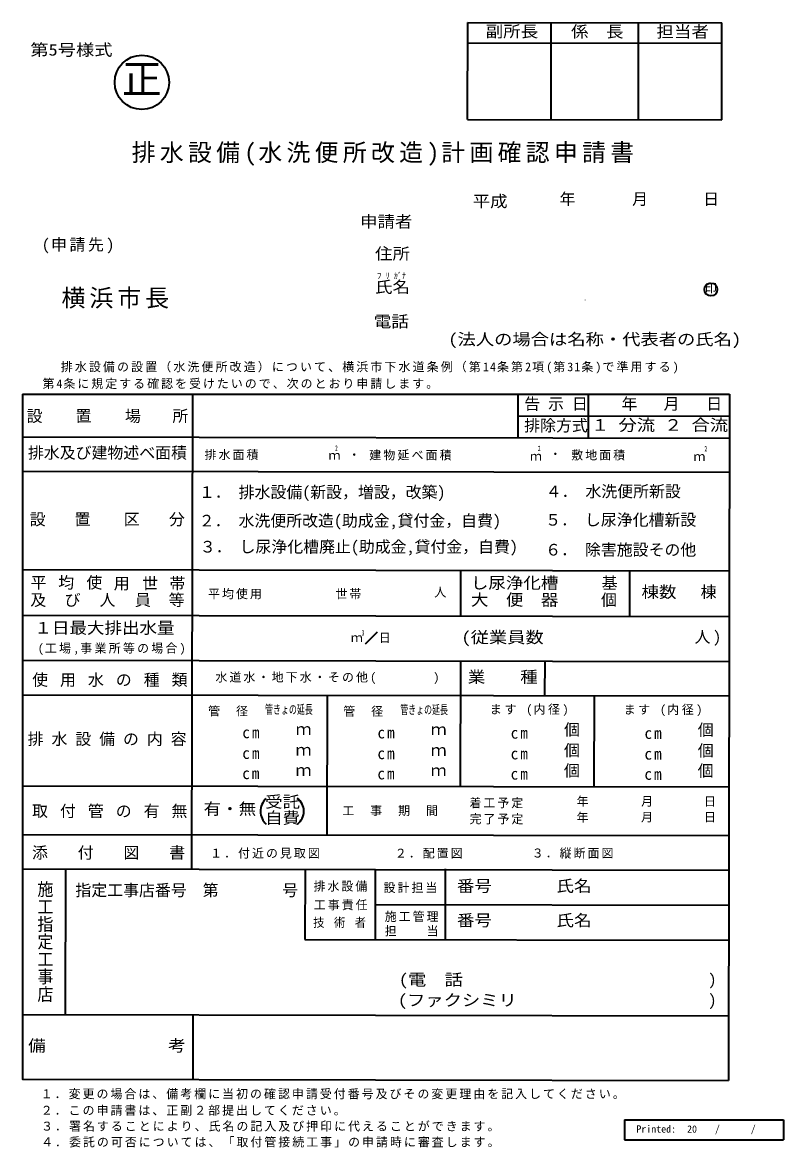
# Model space of a CAD drawing. Units: millimetres on the paper. Extents: x -194 to 187, y -140 to 144.
# Drawn here: x -194.4 to -3, y -139.9 to 143.2 of the extents above; entities that cross this region are included whole.
import ezdxf
from ezdxf.enums import TextEntityAlignment as Align

# ---------------------------------------------------------------- set-up
doc = ezdxf.new("R2010")
doc.units = ezdxf.units.MM
doc.linetypes.add('DASHED1', pattern=[1.8, 1.2, -0.6])
for name, color, linetype, lineweight in [('1-0', 3, 'Continuous', 35), ('F-0', 4, 'Continuous', 9), ('F-1', 7, 'Continuous', 35)]:
    doc.layers.add(name, color=color, linetype=linetype, lineweight=lineweight)
doc.styles.add('@ＭＳ 明朝', font='')
doc.styles.add('ＭＳ ゴシック', font='')
doc.styles.add('ＭＳ 明朝', font='')
doc.styles.get('@ＭＳ 明朝').set_extended_font_data('@MS Mincho')
doc.styles.get('ＭＳ ゴシック').set_extended_font_data('MS Gothic')
doc.styles.get('ＭＳ 明朝').set_extended_font_data('MS Mincho')

msp = doc.modelspace()

# ---------------------------------------------------------------- linework, layer by layer
at = {"layer": '1-0'}
for p, q in [((-43.03, -132.971), (-3.03, -132.971)), ((-43.03, -132.971), (-43.03, -137.971)), ((-3.03, -132.971), (-3.03, -137.971)), ((-43.03, -137.971), (-3.03, -137.971))]:
    msp.add_line(p, q, dxfattribs=at)
at = {"layer": 'F-0'}
msp.add_line((-52.915, 73.384), (-52.915, 73.299), dxfattribs=at)
at = {"layer": 'F-1', "color": 3}
for p, q in [((-82.47, 118.794), (-82.428, 143.169)), ((-82.428, 143.169), (-18.517, 143.057)), ((-61.48, 118.757), (-61.438, 143.132)), ((-39.507, 118.719), (-39.464, 143.094)), ((-18.559, 118.682), (-18.517, 143.057)), ((-82.437, 138.039), (-18.526, 137.927)), ((-82.47, 118.794), (-18.559, 118.682)), ((-194.425, 49.613), (-16.585, 49.613)), ((-151.675, 49.613), (-151.884, -69.905)), ((-69.809, 49.613), (-69.828, 38.708)), ((-52.153, 49.613), (-52.172, 38.678)), ((-16.585, 49.613), (-16.886, -123.022)), ((-69.818, 44.18), (-16.595, 44.088)), ((-194.425, 38.926), (-16.604, 38.615)), ((-194.425, 30.29), (-16.619, 29.982)), ((-194.425, 5.495), (-16.662, 5.185)), ((-84.25, 5.303), (-84.27, -6.154)), ((-41.757, 5.229), (-41.777, -6.228)), ((-194.425, -5.962), (-16.682, -6.271)), ((-105.191, -10.221), (-108.255, -13.285)), ((-194.425, -17.291), (-16.702, -17.611)), ((-84.29, -17.489), (-84.345, -49.075)), ((-63.086, -17.527), (-63.101, -26.198)), ((-194.425, -25.969), (-16.717, -26.279)), ((-117.821, -26.103), (-117.882, -61.243)), ((-50.661, -26.22), (-50.701, -49.134)), ((-194.425, -48.883), (-16.757, -49.193)), ((-194.425, -61.109), (-16.779, -61.419)), ((-194.425, -69.83), (-16.794, -70.142)), ((-183.647, -69.849), (-183.711, -106.486)), ((-123.37, -69.955), (-123.4, -87.567)), ((-105.714, -69.986), (-105.745, -87.598)), ((-88.1, -69.818), (-88.132, -87.629)), ((-105.73, -78.749), (-16.809, -78.909)), ((-123.4, -87.567), (-16.825, -87.753)), ((-194.425, -106.467), (-16.858, -106.778)), ((-151.563, -106.542), (-151.591, -122.787))]:
    msp.add_line(p, q, dxfattribs=at)
at = {"layer": 'F-1', "color": 6, "linetype": 'DASHED1', "lineweight": 9}
msp.add_line((-49.786, 9.432), (-49.325, 9.432), dxfattribs=at)
at = {"layer": 'F-1', "color": 3}
msp.add_lwpolyline([(-194.425, 49.613), (-194.425, -122.712), (-16.886, -123.022)], dxfattribs=at)
for centre, radius in [((-164.404, 128.105), 6.84), ((-21.296, 75.994), 1.625)]:
    msp.add_circle(centre, radius, dxfattribs=at)
for centre, radius, start, end in [((-130.101, -55.323), 4.459, 134.0768, 226.80464), ((-127.654, -55.316), 4.004, 306.73758, 54.14386)]:
    msp.add_arc(centre, radius, start, end, dxfattribs=at)

# ---------------------------------------------------------------- texts
at = {"layer": '1-0', "style": 'ＭＳ ゴシック'}
for s, p in [('Printed:', (-40.03, -136.721)), ('20 ', (-27.28, -136.721)), ('/', (-20.28, -136.721)), ('/', (-11.28, -136.721))]:
    msp.add_text(s, height=1.833, dxfattribs=at).set_placement(p, align=Align.BOTTOM_LEFT)
at = {"layer": 'F-1', "style": 'ＭＳ 明朝'}
for s, height, width, p in [('副所長', 2.933, 1.1, (-77.937, 138.585)), ('係\u3000長', 2.933, 1.1, (-56.455, 138.548)), ('担当者', 2.933, 1.1, (-34.995, 138.51)), ('第5号様式', 2.933, 1.15, (-192.478, 133.958)), ('平成', 2.933, 1.1, (-81.224, 95.837)), ('申請者', 2.933, 1.1, (-109.561, 90.718)), ('住所', 2.933, 1.1, (-105.767, 82.646)), ('氏名', 2.933, 1.1, (-105.767, 74.275)), ('電話', 2.933, 1.1, (-106.066, 65.606)), ('(法人の場合は名称・代表者の氏名)', 2.933, 1.15, (-87.309, 61.116)), ('１ 分流', 2.933, 1.15, (-51.425, 39.546)), ('２ 合流', 2.933, 1.15, (-33.065, 39.546)), ('²', 2.199, 0.5, (-115.849, 33.427)), ('²', 2.199, 0.5, (-64.841, 33.344)), ('²', 2.199, 0.5, (-22.934, 33.264)), ('し尿浄化槽', 2.933, 1.1, (-81.65, -0.196)), ('棟数', 2.933, 1.1, (-38.739, -2.473)), ('大\u3000便\u3000器', 2.933, 1.1, (-81.65, -4.429)), ('１日最大排出水量', 2.933, 1.1, (-191.413, -11.495)), ('³', 2.199, 0.5, (-109.159, -13.06)), ('(従業員数', 2.933, 1.15, (-84.023, -13.882)), ('業\u3000\u3000種', 2.933, 1.1, (-82.445, -23.843)), ('管きょの延長', 2.199, 0.65, (-133.417, -31.456)), ('管きょの延長', 2.199, 0.65, (-99.43, -31.516)), ('有・無', 2.933, 1.1, (-148.854, -57.033)), ('受託', 2.933, 1.1, (-133.425, -55.261)), ('自費', 2.933, 1.1, (-133.425, -59.313)), ('番号', 2.933, 1.1, (-85.169, -76.442)), ('氏名', 2.933, 1.1, (-60.121, -76.442)), ('番号', 2.933, 1.1, (-85.169, -85.098)), ('氏名', 2.933, 1.1, (-60.121, -85.098)), ('(電\u3000話', 2.933, 1.15, (-99.768, -100.017)), ('(ファクシミリ', 2.933, 1.15, (-99.997, -105.174)), ('備\u3000\u3000\u3000\u3000\u3000\u3000\u3000考', 2.933, 1.1, (-193.008, -116.627))]:
    msp.add_text(s, height=height, dxfattribs=dict(at, width=width)).set_placement(p, align=Align.BOTTOM_LEFT)
at = {"layer": 'F-1', "color": 6, "style": 'ＭＳ 明朝'}
msp.add_text('正', height=7.331, dxfattribs=at).set_placement((-169.404, 123.105), align=Align.BOTTOM_LEFT)
at = {"layer": 'F-1', "style": 'ＭＳ 明朝'}
for s, height, p in [('年', 2.933, (-59.337, 96.416)), ('月', 2.933, (-41.119, 96.416)), ('日', 2.933, (-23.233, 96.416)), ('印', 2.199, (-22.796, 74.574)), ('告 示 日', 2.933, (-68.236, 44.881)), ('年', 2.933, (-43.756, 44.881)), ('月', 2.933, (-33.188, 44.881)), ('日', 2.933, (-22.466, 44.881)), ('設', 2.933, (-193.385, 41.811)), ('置', 2.933, (-181.072, 41.811)), ('場', 2.933, (-168.659, 41.811)), ('所', 2.933, (-156.712, 41.811)), ('排除方式', 2.933, (-68.245, 39.429)), ('排水及び建物述べ面積', 2.933, (-193.067, 32.571)), ('・', 2.199, (-112.489, 32.615)), ('・', 2.199, (-61.918, 32.794)), ('１． 排水設備(新設，増設，改築)', 2.933, (-150.056, 22.655)), ('４． 水洗便所新設', 2.933, (-62.848, 22.843)), ('設', 2.933, (-192.599, 15.819)), ('置', 2.933, (-181.328, 15.819)), ('分', 2.933, (-157.591, 15.819)), ('５． し尿浄化槽新設', 2.933, (-62.966, 15.691)), ('区', 2.933, (-168.966, 15.819)), ('２． 水洗便所改造(助成金,貸付金，自費)', 2.933, (-150.093, 15.472)), ('３． し尿浄化槽廃止(助成金,貸付金，自費)', 2.933, (-149.834, 8.916)), ('６． 除害施設その他', 2.933, (-62.966, 8.164)), ('平', 2.933, (-192.381, -0.102)), ('均', 2.933, (-185.438, -0.102)), ('使', 2.933, (-178.359, -0.102)), ('用', 2.933, (-171.483, -0.305)), ('世', 2.933, (-164.338, -0.305)), ('帯', 2.933, (-157.461, -0.305)), ('基', 2.933, (-48.761, -0.196)), ('人', 2.199, (-90.844, -1.973)), ('棟', 2.933, (-23.871, -2.473)), ('及', 2.933, (-192.449, -4.484)), ('び', 2.933, (-183.82, -4.484)), ('人', 2.933, (-175.056, -4.484)), ('員', 2.933, (-166.158, -4.484)), ('等', 2.933, (-157.664, -4.484)), ('個', 2.933, (-48.93, -4.429)), ('ｍ', 2.199, (-111.845, -13.363)), ('日', 2.199, (-104.806, -13.404)), ('ｍ', 2.933, (-125.731, -36.973)), ('ｍ', 2.933, (-91.744, -37.032)), ('個', 2.933, (-58.228, -37.09)), ('個', 2.933, (-24.584, -37.149)), ('排 水 設 備 の 内 容', 2.933, (-193.136, -39.463)), ('ｍ', 2.933, (-125.74, -42.188)), ('ｍ', 2.933, (-91.753, -42.247)), ('個', 2.933, (-58.237, -42.306)), ('個', 2.933, (-24.593, -42.364)), ('ｍ', 2.933, (-125.749, -47.275)), ('ｍ', 2.933, (-91.762, -47.335)), ('個', 2.933, (-58.246, -47.393)), ('個', 2.933, (-24.602, -47.452)), ('年', 2.199, (-55.058, -54.576)), ('月', 2.199, (-38.85, -54.576)), ('日', 2.199, (-23.011, -54.576)), ('年', 2.199, (-55.058, -58.624)), ('月', 2.199, (-38.85, -58.536)), ('日', 2.199, (-23.011, -58.536)), ('指定工事店番号\u3000第\u3000\u3000\u3000\u3000号', 2.933, (-181.123, -77.496)), (')', 2.933, (-21.892, -100.017)), (')', 2.933, (-21.892, -105.174))]:
    msp.add_text(s, height=height, dxfattribs=at).set_placement(p, align=Align.BOTTOM_LEFT)
at = {"layer": 'F-1', "color": 4, "style": 'ＭＳ 明朝'}
msp.add_text('ﾌ ﾘ ｶﾞﾅ', height=1.466, dxfattribs=at).set_placement((-105.214, 78.275), align=Align.BOTTOM_LEFT)
at = {"layer": 'F-1', "style": '@ＭＳ 明朝', "width": 1.1}
msp.add_text('施工指定工事店', height=2.933, rotation=270, dxfattribs=at).set_placement((-191.068, -72.658), align=Align.BOTTOM_LEFT)
at = {"layer": 'F-1', "color": 3, "char_height": 4.399, "attachment_point": 7, "style": 'ＭＳ 明朝'}
for s, insert in [('\\T1.18;排水設備(水洗便所改造)計画確認申請書', (-166.961, 107.106)), ('\\T1.17;横浜市長', (-184.62, 71.183))]:
    msp.add_mtext(s, dxfattribs=dict(at, insert=insert))
at = {"layer": 'F-1', "attachment_point": 7, "style": 'ＭＳ 明朝'}
for s, insert, char_height in [('\\T1.16;(申請先)', (-189.566, 85.038), 2.933), ('\\T1.18;排水設備の設置（水洗便所改造）について、横浜市下水道条例（第14条第2項(第31条)で準用する)', (-184.801, 54.833), 2.199), ('\\T1.17;第4条に規定する確認を受けたいので、次のとおり申請します。', (-189.393, 50.928), 2.199), ('\\T1.17;排水面積', (-148.631, 33.031), 2.199), ('\\T1.19;\u3000\u3000\u3000\u3000\u3000\u3000\u3000\u3000\\~\\~ｍ', (-149.563, 33.168), 2.199), ('\\T1.18;建物延べ面積\u3000\u3000\u3000\\~\\~', (-107.204, 32.952), 2.199), ('\\T1.19;\u3000\u3000\u3000\u3000\u3000\u3000\u3000\u3000\\~\\~ｍ', (-98.913, 32.949), 2.199), ('\\T1.17;敷地面積', (-56.398, 32.952), 2.199), ('\\T1.19;\u3000\u3000\u3000\u3000\u3000\u3000\u3000\u3000\\~\\~ｍ', (-57.779, 32.869), 2.199), ('\\T1.17;平均使用', (-147.756, -1.973), 2.199), ('\\T1.17;世帯', (-115.705, -1.973), 2.199), ('\\T1.17;人)', (-25.384, -13.67), 2.933), ('\\T1.19;(工場,事業所等の場合)', (-190.58, -15.967), 2.199), ('\\T1.17;使\\~用\\~水\\~の\\~種\\~類', (-191.999, -24.034), 2.933), ('\\T1.18;水道水・地下水・その他(\u3000\u3000\u3000\u3000)', (-145.924, -23.264), 2.199), ('\\T1.22;ます\\~(内径)', (-76.873, -31.351), 2.199), ('\\T1.22;ます\\~(内径)', (-43.229, -31.409), 2.199), ('\\T1.17;管\u3000径', (-147.735, -31.461), 2.199), ('\\T1.17;管\u3000径', (-113.749, -31.52), 2.199), ('\\T1.27;\\W0.95;cm', (-139.124, -36.973), 2.933), ('\\T1.27;\\W0.95;cm', (-105.138, -37.032), 2.933), ('\\T1.27;\\W0.95;cm', (-71.622, -37.09), 2.933), ('\\T1.27;\\W0.95;cm', (-37.978, -37.149), 2.933), ('\\T1.27;\\W0.95;cm', (-139.133, -42.188), 2.933), ('\\T1.27;\\W0.95;cm', (-105.147, -42.247), 2.933), ('\\T1.27;\\W0.95;cm', (-71.631, -42.306), 2.933), ('\\T1.27;\\W0.95;cm', (-37.987, -42.364), 2.933), ('\\T1.27;\\W0.95;cm', (-139.142, -47.275), 2.933), ('\\T1.27;\\W0.95;cm', (-105.156, -47.335), 2.933), ('\\T1.27;\\W0.95;cm', (-71.64, -47.393), 2.933), ('\\T1.27;\\W0.95;cm', (-37.996, -47.452), 2.933), ('\\T1.17;取\\~付\\~管\\~の\\~有\\~無', (-192.022, -57.033), 2.933), ('\\T1.17;工\u3000事\u3000期\u3000間', (-113.988, -56.533), 2.199), ('\\T1.17;着工予定', (-82.015, -54.576), 2.199), ('\\T1.17;完了予定', (-81.98, -58.624), 2.199), ('\\T1.15;添\u3000\\~付\u3000\\~図\u3000\\~書', (-192.03, -67.507), 2.933), ('\\T1.17;１．付近の見取図', (-147.222, -67.22), 2.199), ('\\T1.17;２．配置図', (-100.777, -67.22), 2.199), ('\\T1.17;３．縦断面図', (-66.346, -67.22), 2.199), ('\\T1.17;排水設備', (-121.234, -75.529), 2.199), ('\\T1.17;設計担当', (-103.616, -75.883), 2.199), ('\\T1.17;工事責任', (-121.156, -80.23), 2.199), ('\\T1.22;\\W0.95;技\\~術\\~者', (-121.313, -84.655), 2.199), ('\\T1.17;施工管理', (-103.315, -83.147), 2.199), ('\\T1.17;担\u3000\u3000当', (-103.315, -86.798), 2.199), ('\\T1.17;１．変更の場合は、備考欄に当初の確認申請受付番号及びその変更理由を記入してください。', (-189.843, -127.781), 2.199), ('\\T1.17;２．この申請書は、正副２部提出してください。', (-189.842, -131.93), 2.199), ('\\T1.17;３．署名することにより、氏名の記入及び押印に代えることができます。', (-189.747, -135.919), 2.199), ('\\T1.17;４．委託の可否については、「取付管接続工事」の申請時に審査します。', (-189.747, -139.908), 2.199)]:
    msp.add_mtext(s, dxfattribs=dict(at, insert=insert, char_height=char_height))

doc.saveas('drawing.dxf')
